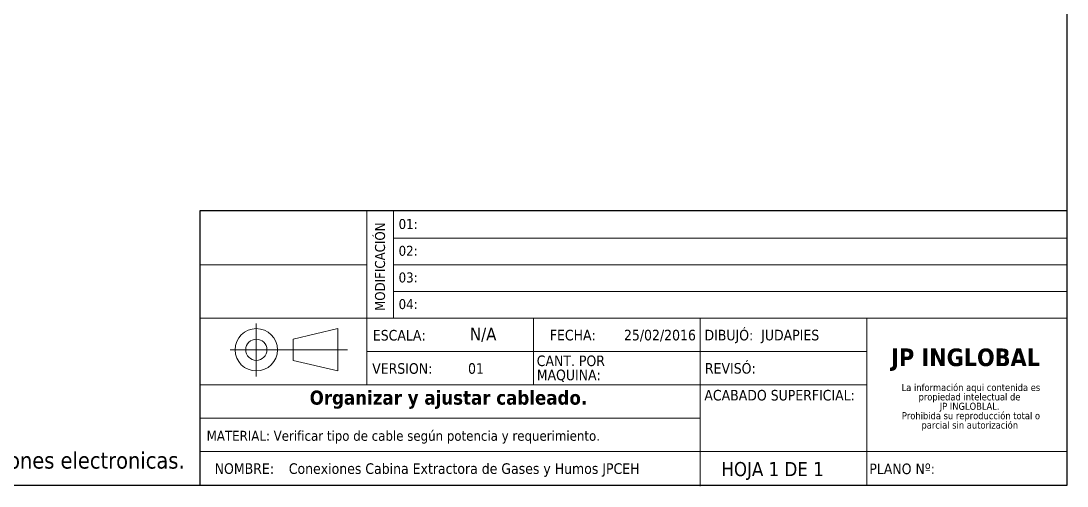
# Model space of a CAD drawing. Header units: millimetres. Extents: x 132.2 to 153, y 110.3 to 126.5.
# Drawn here: x 139.97 to 152.99, y 110.33 to 116.12 of the extents above; entities that cross this region are included whole.
import ezdxf

# ---------------------------------------------------------------- set-up
doc = ezdxf.new("R2010")
doc.units = ezdxf.units.MM
doc.linetypes.add('CENTERX2', pattern=[20.32, 12.7, -2.54, 2.54, -2.54])
doc.layers.get('0').update_dxf_attribs({"color": 10})
doc.layers.add('CONTORNO', color=179, linetype='Continuous')
doc.styles.add('SLDTEXTSTYLE0', font='tahoma.ttf')
doc.styles.add('SLDTEXTSTYLE1', font='')
doc.styles.get("Standard").update_dxf_attribs({"font": 'tahoma.ttf'})
doc.styles.get('SLDTEXTSTYLE1').set_extended_font_data('Tahoma', bold=True)

# ---------------------------------------------------------------- blocks, each defined once
blk = doc.blocks.new('SW_NOTE_2')
at = {"layer": 'CONTORNO', "color": 0, "char_height": 1.0583, "attachment_point": 2, "style": 'SLDTEXTSTYLE0'}
for s, insert in [('La información aqui contenida es ', (10.29, 1.34)), ('propiedad intelectual de', (10.08, -0.07)), ('JP INGLOBLAL.', (10.1, -1.48)), ('Prohibida su reproducción total o ', (10.3, -2.89)), ('parcial sin autorización', (10.12, -4.3))]:
    blk.add_mtext(s, dxfattribs=dict(at, insert=insert))
blk = doc.blocks.new('SW_NOTE_4')
at = {"color": 0, "linetype": 'Continuous', "lineweight": 0, "char_height": 1.587, "attachment_point": 1, "style": 'SLDTEXTSTYLE0'}
for s, insert in [('CANT. POR ', (0, 2.02)), ('MAQUINA:', (0, -0.1))]:
    blk.add_mtext(s, dxfattribs=dict(at, insert=insert))

msp = doc.modelspace()

# ---------------------------------------------------------------- linework, layer by layer
at = {"color": 7, "linetype": 'Continuous'}
for p, q in [((152.987, 110.336), (152.987, 126.521)), ((132.237, 110.336), (152.987, 110.336))]:
    msp.add_line(p, q, dxfattribs=at)
at = {"color": 7, "linetype": 'Continuous', "lineweight": 30}
for p, q in [((152.987, 113.754), (142.194, 113.754)), ((142.194, 113.754), (142.194, 110.336))]:
    msp.add_line(p, q, dxfattribs=at)
at = {"color": 7, "linetype": 'Continuous', "lineweight": 0}
for p, q in [((144.272, 113.754), (144.272, 111.587)), ((144.604, 113.754), (144.604, 112.417)), ((152.987, 113.413), (144.604, 113.413)), ((144.272, 113.081), (142.194, 113.081)), ((152.987, 113.081), (144.604, 113.081)), ((152.987, 112.749), (144.604, 112.749)), ((152.987, 112.417), (142.197, 112.417)), ((146.347, 112.417), (146.347, 111.587)), ((148.422, 112.417), (148.422, 110.325)), ((150.497, 112.417), (150.497, 110.328)), ((143.91, 112.287), (143.357, 112.155)), ((143.91, 111.76), (143.91, 112.287)), ((143.357, 112.155), (143.357, 111.891)), ((150.497, 112.002), (144.272, 112.002)), ((143.357, 111.891), (143.91, 111.76)), ((150.497, 111.587), (142.197, 111.587)), ((148.422, 111.172), (142.197, 111.172)), ((152.987, 110.757), (142.197, 110.757))]:
    msp.add_line(p, q, dxfattribs=at)
at = {"color": 7, "linetype": 'CENTERX2', "lineweight": 0}
for p, q in [((152.987, 113.754), (152.987, 110.336)), ((142.897, 112.352), (142.897, 111.689)), ((142.573, 112.023), (144.031, 112.023)), ((142.194, 110.336), (152.987, 110.336))]:
    msp.add_line(p, q, dxfattribs=at)
at = {"color": 7, "linetype": 'Continuous', "lineweight": 0}
for radius in [0.264, 0.132]:
    msp.add_circle((142.897, 112.023), radius, dxfattribs=at)

# ---------------------------------------------------------------- block references
at = {"color": 7, "linetype": 'Continuous', "lineweight": 0, "xscale": 0.083, "yscale": 0.083, "zscale": 0.083}
msp.add_blockref('SW_NOTE_4', (146.387, 111.784), dxfattribs=at)
at = {"layer": 'CONTORNO', "color": 7, "xscale": 0.083, "yscale": 0.083, "zscale": 0.083}
msp.add_blockref('SW_NOTE_2', (150.936, 111.486), dxfattribs=at)

# ---------------------------------------------------------------- texts
at = {"color": 7, "linetype": 'Continuous', "lineweight": 0, "insert": (144.374, 112.507), "char_height": 0.1245, "attachment_point": 1, "rotation": 90, "style": 'SLDTEXTSTYLE0'}
msp.add_mtext('MODIFICACIÓN', dxfattribs=at)
at = {"color": 7, "linetype": 'Continuous', "lineweight": 0, "attachment_point": 1, "style": 'SLDTEXTSTYLE0'}
for s, insert, char_height in [('01:', (144.668, 113.652), 0.1245), ('02:', (144.668, 113.318), 0.1245), ('03:', (144.668, 112.986), 0.1245), ('04:', (144.668, 112.654), 0.1245), ('ESCALA:', (144.347, 112.27), 0.1318), ('\\pi-0.39529,l0.52705,t1.0541;FECHA:^I25/02/2016', (146.418, 112.272), 0.13176), ('VERSION:         01', (144.339, 111.856), 0.13176), ('REVISÓ:', (148.48, 111.858), 0.1318), ('MATERIAL: Verificar tipo de cable según potencia y requerimiento.', (142.279, 111.014), 0.1245), ('\\pi-0.39529,l0.52705,t1.0541;NOMBRE:^IConexiones Cabina Extractora de Gases y Humos JPCEH', (142.247, 110.609), 0.13176), ('HOJA 1 DE 1', (148.685, 110.625), 0.17568), ('PLANO Nº:', (150.526, 110.606), 0.1318)]:
    msp.add_mtext(s, dxfattribs=dict(at, insert=insert, char_height=char_height))
at = {"insert": (132.292, 110.748), "char_height": 0.20496, "attachment_point": 1}
msp.add_mtext_dynamic_manual_height_columns('Conexiones no mencionadas en este plano, refierase a conexiones electronicas.', width=9.9151, gutter_width=12.347, heights=[0], dxfattribs=at)
at = {"layer": 'CONTORNO', "color": 7}
for s, insert, char_height, attachment_point, style in [('N/A', (145.72, 112.297), 0.1581, 2, 'SLDTEXTSTYLE0'), ('DIBUJÓ:  JUDAPIES', (148.475, 112.272), 0.13176, 1, 'SLDTEXTSTYLE0'), ('Organizar y ajustar cableado.', (145.288, 111.515), 0.17568, 2, 'SLDTEXTSTYLE1'), ('ACABADO SUPERFICIAL:', (148.473, 111.523), 0.13176, 1, 'SLDTEXTSTYLE0')]:
    msp.add_mtext(s, dxfattribs=dict(at, insert=insert, char_height=char_height, attachment_point=attachment_point, style=style))
at = {"layer": 'CONTORNO', "insert": (150.799, 112.039), "char_height": 0.2196, "attachment_point": 1, "style": 'SLDTEXTSTYLE1'}
msp.add_mtext('JP INGLOBAL', dxfattribs=at)

doc.saveas('drawing.dxf')
